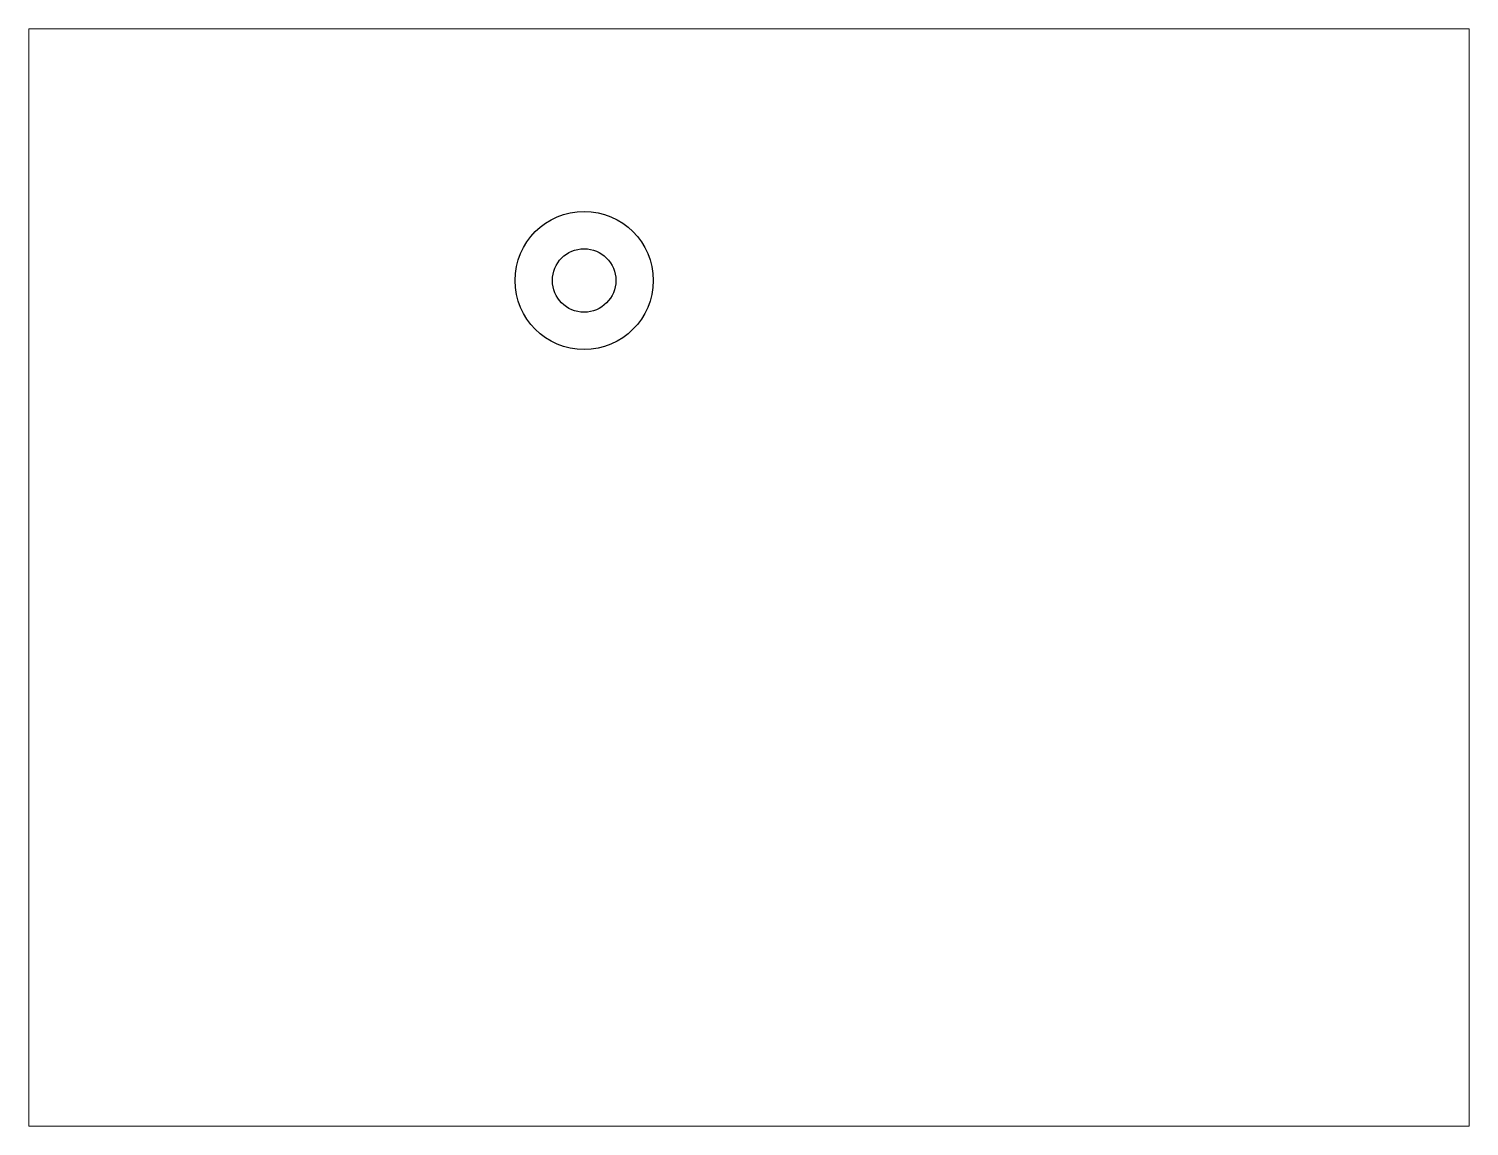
# Paper-space layout 'Layout1' of a CAD drawing. Extents: x 27 to 240, y 20 to 183.
# The model-space entities are those that its viewports show. They can reach past a viewport. Long polylines and large blocks are cut down to what shows.
import ezdxf

# ---------------------------------------------------------------- set-up
doc = ezdxf.new("R2010")
doc.units = 0
doc.header["$LTSCALE"] = 15
doc.layers.get('0').update_dxf_attribs({"linetype": 'CONTINUOUS'})

msp = doc.modelspace()

# ---------------------------------------------------------------- linework, layer by layer
at = {"color": 0, "linetype": 'CONTINUOUS', "ltscale": 0.05}
for radius in [18.5, 8.5]:
    msp.add_circle((146.35, 209.85), radius, dxfattribs=at)

psp = doc.layouts.get("Layout1")

# ---------------------------------------------------------------- viewports
at = {"layer": '0', "color": 0, "linetype": 'BYBLOCK', "ltscale": 0.05}
psp.add_viewport(center=(133.35, 101.6), size=(213.36, 162.56), view_center_point=(190.51, 130.3), view_height=293.8955, dxfattribs=at)

doc.saveas('drawing.dxf')
